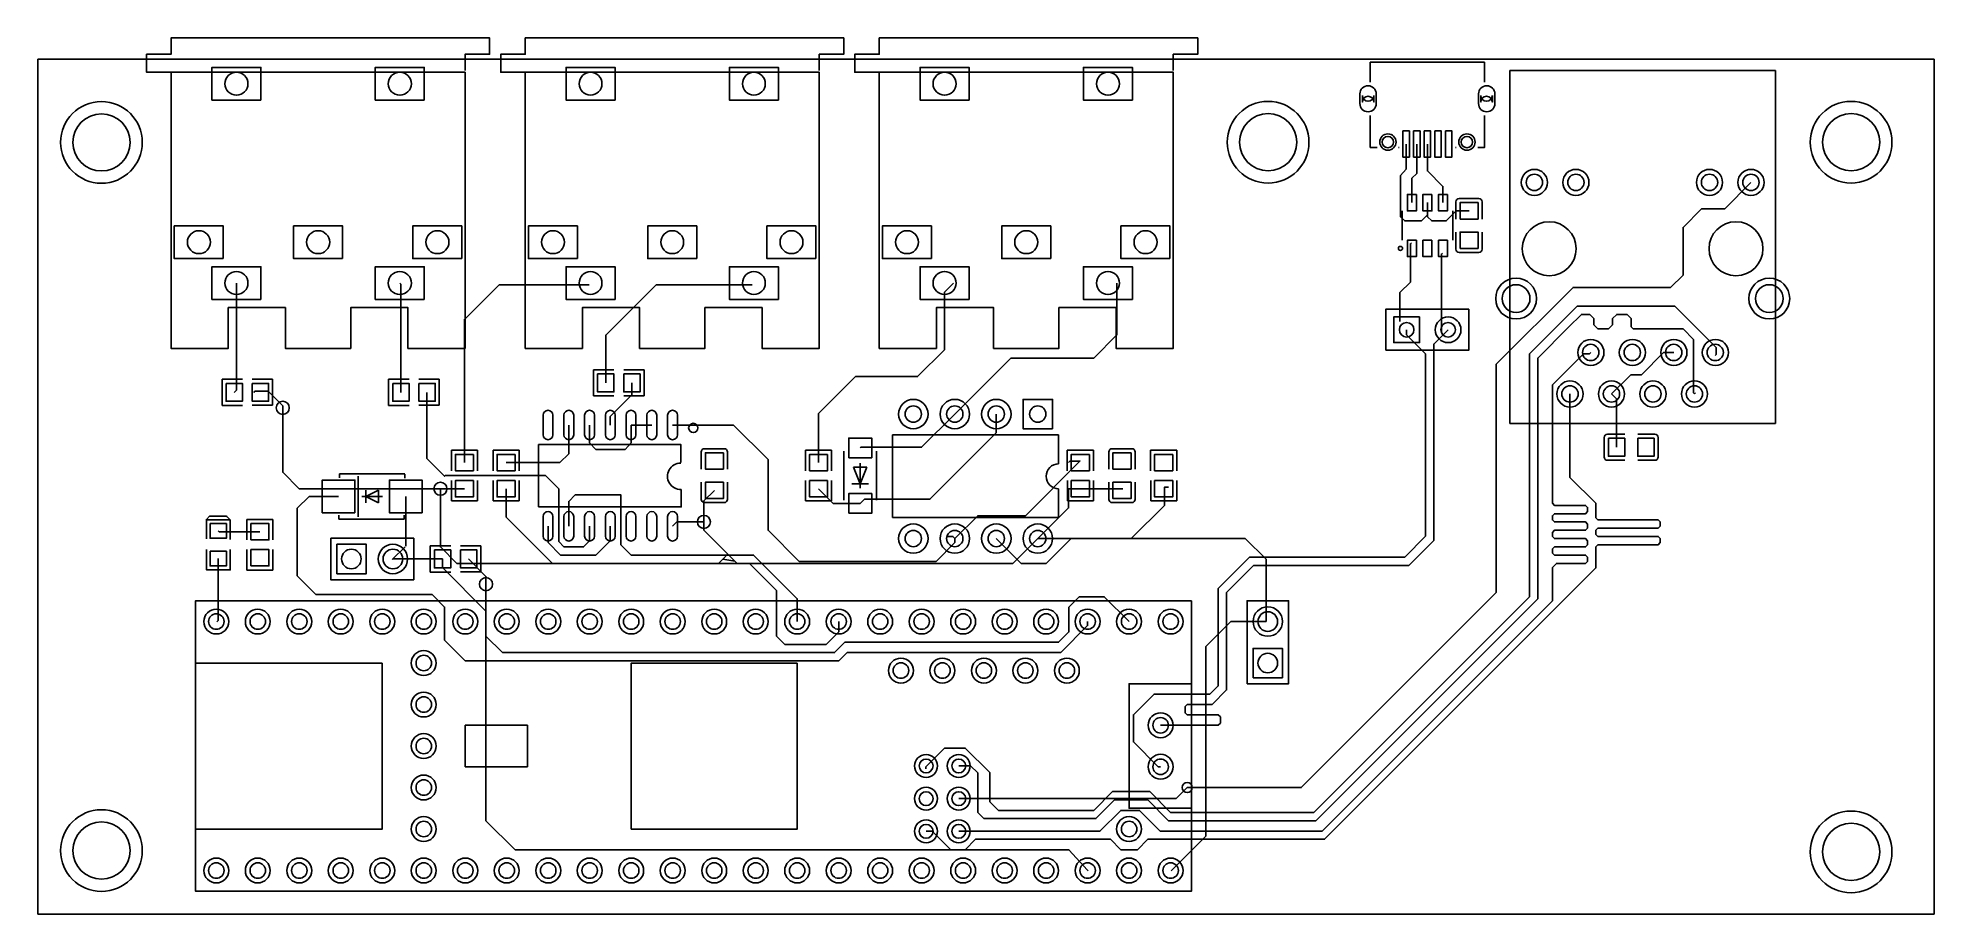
# Model space of a CAD drawing. Header units: millimetres. Extents: x 17 to 133, y 80 to 134.
import ezdxf

# ---------------------------------------------------------------- set-up
doc = ezdxf.new("R2010")
doc.units = ezdxf.units.MM

msp = doc.modelspace()

# ---------------------------------------------------------------- linework, layer by layer
for points in [[(42.66, 131.89), (42.66, 132.89), (44.16, 132.89), (44.16, 133.89), (24.66, 133.89), (24.66, 132.89), (23.16, 132.89), (23.16, 131.79), (24.66, 131.79), (24.66, 114.89), (28.16, 114.89), (28.16, 117.39), (31.66, 117.39), (31.66, 114.89), (35.66, 114.89), (35.66, 117.39), (39.16, 117.39), (39.16, 114.89), (42.66, 114.89), (42.66, 131.79), (24.66, 131.79)], [(64.34, 131.89), (64.34, 132.89), (65.84, 132.89), (65.84, 133.89), (46.34, 133.89), (46.34, 132.89), (44.84, 132.89), (44.84, 131.79), (46.34, 131.79), (46.34, 114.89), (49.84, 114.89), (49.84, 117.39), (53.34, 117.39), (53.34, 114.89), (57.34, 114.89), (57.34, 117.39), (60.84, 117.39), (60.84, 114.89), (64.34, 114.89), (64.34, 131.79), (46.34, 131.79)], [(86.01, 131.89), (86.01, 132.89), (87.51, 132.89), (87.51, 133.89), (68.01, 133.89), (68.01, 132.89), (66.51, 132.89), (66.51, 131.79), (68.01, 131.79), (68.01, 114.89), (71.51, 114.89), (71.51, 117.39), (75.01, 117.39), (75.01, 114.89), (79.01, 114.89), (79.01, 117.39), (82.51, 117.39), (82.51, 114.89), (86.01, 114.89), (86.01, 131.79), (68.01, 131.79)], [(16.51, 132.59), (125.09, 132.59)], [(125.09, 80.26), (16.51, 80.26), (16.51, 132.59)], [(98.07, 132.4), (98.07, 131.19)], [(105.07, 132.4), (98.07, 132.4)], [(105.07, 132.4), (105.07, 131.19)], [(125.09, 132.59), (132.59, 132.59)], [(132.59, 132.59), (132.59, 80.26)], [(122.88, 131.89), (106.62, 131.89)], [(106.62, 131.89), (106.62, 110.3)], [(122.88, 110.3), (122.88, 131.89)], [(98.07, 129.15), (98.07, 127.19), (98.49, 127.19)], [(105.07, 129.15), (105.07, 127.19), (104.65, 127.19)], [(99.8, 127.19), (99.84, 127.19)], [(100.27, 127.4), (100.27, 125.87), (99.93, 125.48), (99.93, 122.94), (100.18, 122.69), (101.2, 122.69), (101.57, 123.06), (101.57, 123.81)], [(100.92, 127.4), (100.92, 125.6), (100.62, 125.3), (100.62, 123.81)], [(101.57, 127.4), (101.57, 125.75), (102.52, 124.8), (102.52, 123.81)], [(103.34, 127.19), (103.3, 127.19)], [(103.3, 127.19), (103.34, 127.19)], [(86.87, 88.01), (93.85, 88.01), (105.79, 99.95), (105.79, 113.92), (110.49, 118.62), (116.46, 118.62), (117.22, 119.38), (117.22, 122.3), (118.36, 123.44), (119.77, 123.44), (121.38, 125.05)], [(100.02, 123.31), (100.02, 121.51)], [(101.57, 123.19), (101.57, 122.95), (101.84, 122.69), (102.72, 122.69), (103.34, 123.31), (104.12, 123.31)], [(103.12, 123.31), (103.12, 121.51)], [(103.32, 123.86), (103.32, 123.81)], [(103.32, 122.81), (103.32, 123.81)], [(103.52, 124.06), (104.72, 124.06)], [(104.92, 123.86), (104.92, 123.81)], [(104.92, 122.81), (104.92, 123.81)], [(103.32, 122.01), (103.32, 121.01)], [(104.92, 122.01), (104.92, 121.01)], [(100.59, 121.36), (100.53, 121.3), (100.53, 118.95), (99.89, 118.32), (99.89, 116.54)], [(103.32, 120.96), (103.32, 121.01)], [(103.52, 120.76), (104.72, 120.76)], [(104.92, 120.96), (104.92, 121.01)], [(102.49, 120.72), (102.43, 120.66), (102.43, 115.9)], [(28.53, 112.2), (28.66, 112.34), (28.66, 118.89)], [(38.66, 118.89), (38.72, 118.83), (38.72, 112.2)], [(42.62, 107.9), (42.62, 116.66), (44.74, 118.78), (50.25, 118.78)], [(51.27, 112.78), (51.27, 115.7), (54.36, 118.78), (60.24, 118.78)], [(72.56, 118.89), (72.01, 118.34), (72.01, 114.81), (70.36, 113.16), (66.55, 113.16), (64.3, 110.91), (64.3, 107.9)], [(72.64, 110.87), (76.07, 114.3), (81.15, 114.3), (82.56, 115.71), (82.56, 118.89)], [(70.87, 89.15), (70.87, 89.28), (72.01, 90.42), (73.28, 90.42), (74.79, 88.92), (74.79, 87.14), (75.31, 86.61), (81.15, 86.61), (82.3, 87.76), (84.58, 87.76), (85.85, 86.49), (94.61, 86.49), (107.82, 99.69), (107.82, 114.55), (110.74, 117.48), (116.71, 117.48), (119.24, 114.95), (119.24, 114.52), (119.18, 114.46)], [(72.88, 89.33), (73.61, 89.33), (74.04, 88.9), (74.04, 86.49), (74.42, 86.11), (81.28, 86.11), (82.42, 87.25), (84.46, 87.25), (85.73, 85.98), (94.74, 85.98), (108.33, 99.57), (108.33, 114.3), (110.21, 116.18), (111, 116.97), (111.51, 116.97), (111.76, 116.71), (111.76, 116.33), (112.01, 116.08), (112.65, 116.08), (112.9, 116.33), (112.9, 116.71), (113.16, 116.97), (113.79, 116.97), (114.05, 116.71), (114.05, 116.21), (114.17, 116.08), (117.22, 116.08), (117.86, 115.44), (117.86, 112.17), (117.92, 112.1)], [(100.3, 116.03), (100.3, 115.72), (101.45, 114.56), (101.45, 103.39), (100.18, 102.12), (90.68, 102.12), (88.77, 100.2), (88.77, 94.23), (88.26, 93.73), (84.84, 93.73), (83.57, 92.46), (83.57, 90.8), (85.09, 89.28), (85.24, 89.28)], [(102.84, 116.03), (101.96, 115.15), (101.96, 103.13), (100.44, 101.61), (90.93, 101.61), (89.28, 99.95), (89.28, 93.98), (88.39, 93.09), (86.87, 93.09), (86.74, 92.96), (86.74, 92.58), (86.87, 92.46), (88.77, 92.46), (88.9, 92.33), (88.9, 91.95), (88.77, 91.82), (85.24, 91.82)], [(72.88, 85.33), (81.52, 85.33), (82.8, 86.61), (83.95, 86.61), (85.22, 85.34), (95.12, 85.34), (109.22, 99.44), (109.22, 101.47), (109.47, 101.73), (111.25, 101.73), (111.38, 101.85), (111.38, 102.11), (111.25, 102.24), (109.35, 102.24), (109.22, 102.36), (109.22, 102.62), (109.35, 102.74), (111.25, 102.74), (111.38, 102.87), (111.38, 103.12), (111.25, 103.25), (109.35, 103.25), (109.22, 103.38), (109.22, 103.63), (109.35, 103.76), (111.25, 103.76), (111.38, 103.89), (111.38, 104.14), (111.25, 104.27), (109.35, 104.27), (109.22, 104.39), (109.22, 104.65), (109.35, 104.77), (111.25, 104.77), (111.38, 104.9), (111.38, 105.16), (111.25, 105.28), (109.35, 105.28), (109.22, 105.41), (109.22, 112.65), (111.12, 114.55), (111.49, 114.55), (111.57, 114.64)], [(116.65, 114.64), (116.03, 114.64), (114.68, 113.28), (114.03, 113.28), (112.84, 112.1)], [(27.78, 113), (27.78, 111.4)], [(29.03, 113), (27.78, 113)], [(29.63, 113.01), (30.88, 113.01)], [(30.88, 113.01), (30.88, 111.41)], [(37.98, 113), (37.98, 111.4)], [(39.23, 113), (37.98, 113)], [(39.83, 113.01), (41.08, 113.01)], [(41.08, 113.01), (41.08, 111.41)], [(50.52, 113.58), (50.52, 111.98)], [(51.77, 113.58), (50.52, 113.58)], [(51.55, 110.2), (51.55, 110.73), (52.87, 112.05), (52.87, 112.78)], [(52.37, 113.58), (53.62, 113.58)], [(53.62, 113.58), (53.62, 111.98)], [(29.72, 112.2), (29.79, 112.27), (30.61, 112.27), (31.5, 111.38), (31.5, 111.25)], [(50.28, 104), (50.28, 103.11), (49.91, 102.74), (48.71, 102.74), (48.39, 103.07), (48.39, 106.3), (47.59, 107.1), (41.44, 107.1), (41.4, 107.06), (40.32, 108.14), (40.32, 112.2)], [(51.77, 111.98), (50.52, 111.98)], [(52.37, 111.98), (53.62, 111.98)], [(110.3, 112.1), (110.3, 106.99), (111.89, 105.41), (111.89, 104.52), (112.01, 104.39), (115.7, 104.39), (115.82, 104.27), (115.82, 104.01), (115.7, 103.89), (112.01, 103.89), (111.89, 103.76), (111.89, 103.5), (112.01, 103.38), (115.7, 103.38), (115.82, 103.25), (115.82, 103), (115.7, 102.87), (112.01, 102.87), (111.89, 102.74), (111.89, 101.45), (95.28, 84.84), (84.46, 84.84), (83.82, 84.2), (82.8, 84.2), (82.17, 84.84), (73.91, 84.84), (73.28, 84.2), (72.39, 84.2), (71.26, 85.33), (70.88, 85.33)], [(112.84, 112.1), (113.15, 111.8), (113.15, 108.84)], [(117.98, 112.16), (117.92, 112.1)], [(29.03, 111.4), (27.78, 111.4)], [(29.63, 111.41), (30.88, 111.41)], [(31.5, 111.25), (31.5, 107.31), (32.51, 106.3), (41.15, 106.3)], [(39.23, 111.4), (37.98, 111.4)], [(39.83, 111.41), (41.08, 111.41)], [(66.85, 108.8), (66.89, 108.84), (70.61, 108.84), (72.64, 110.87)], [(66.85, 105.4), (67.11, 105.66), (71.12, 105.66), (75.18, 109.73), (75.18, 110.87)], [(106.62, 110.3), (122.88, 110.3)], [(49.01, 110.2), (49.01, 108.44), (48.46, 107.9), (45.17, 107.9)], [(50.28, 110.2), (50.28, 109.11), (50.67, 108.71), (52.45, 108.71), (52.82, 109.11), (52.82, 110.2)], [(54.09, 110.2), (52.82, 110.2)], [(72.64, 103.25), (72.64, 103), (71.5, 101.85), (63.12, 101.85), (61.21, 103.76), (61.21, 108.08), (59.09, 110.2), (55.36, 110.2)], [(78.99, 109.59), (68.83, 109.59)], [(68.83, 109.59), (68.83, 104.53)], [(78.99, 109.59), (78.99, 107.82)], [(112.4, 109.44), (112.4, 108.24)], [(112.6, 109.64), (112.65, 109.64)], [(113.65, 109.64), (112.65, 109.64)], [(114.45, 109.64), (115.45, 109.64)], [(115.5, 109.64), (115.45, 109.64)], [(115.7, 109.44), (115.7, 108.24)], [(43.42, 108.65), (41.82, 108.65)], [(41.82, 107.4), (41.82, 108.65)], [(43.42, 107.4), (43.42, 108.65)], [(45.97, 108.65), (44.37, 108.65)], [(44.37, 107.4), (44.37, 108.65)], [(45.97, 107.4), (45.97, 108.65)], [(47.15, 105.19), (47.15, 109)], [(47.15, 109), (55.87, 109), (55.87, 107.91)], [(57.12, 108.55), (57.12, 108.5)], [(57.12, 107.5), (57.12, 108.5)], [(58.52, 108.75), (57.32, 108.75)], [(58.72, 108.55), (58.72, 108.5)], [(58.72, 107.5), (58.72, 108.5)], [(65.1, 108.65), (63.5, 108.65)], [(63.5, 107.4), (63.5, 108.65)], [(65.1, 107.4), (65.1, 108.65)], [(65.85, 105.6), (65.85, 108.6)], [(67.85, 105.6), (67.85, 108.6)], [(79.6, 107.9), (79.69, 107.99), (80.3, 107.99), (76.96, 104.65), (74.04, 104.65), (72.64, 103.25), (72.52, 103.38), (72.14, 103.38)], [(81.13, 108.65), (79.52, 108.65)], [(79.52, 107.4), (79.52, 108.65)], [(81.13, 107.4), (81.13, 108.65)], [(82.07, 108.55), (82.07, 108.5)], [(82.07, 107.5), (82.07, 108.5)], [(83.48, 108.75), (82.27, 108.75)], [(83.68, 108.55), (83.68, 108.5)], [(83.68, 107.5), (83.68, 108.5)], [(86.23, 108.65), (84.62, 108.65)], [(84.62, 107.4), (84.62, 108.65)], [(86.23, 107.4), (86.23, 108.65)], [(112.6, 108.04), (112.65, 108.04)], [(113.65, 108.04), (112.65, 108.04)], [(114.45, 108.04), (115.45, 108.04)], [(115.5, 108.04), (115.45, 108.04)], [(34.97, 107.22), (34.97, 106.97)], [(34.97, 107.22), (38.97, 107.22)], [(36.11, 104.58), (36.11, 107.07)], [(38.98, 107.19), (38.98, 106.94)], [(41.83, 106.8), (41.83, 105.55)], [(43.43, 106.8), (43.43, 105.55)], [(44.38, 106.8), (44.38, 105.55)], [(45.98, 106.8), (45.98, 105.55)], [(63.5, 106.8), (63.5, 105.55)], [(65.1, 106.8), (65.1, 105.55)], [(66.85, 106.59), (66.44, 107.61)], [(66.44, 107.61), (67.25, 107.61)], [(66.85, 106.34), (66.85, 107.86)], [(67.25, 107.61), (66.85, 106.59)], [(79.53, 106.8), (79.53, 105.55)], [(81.13, 106.8), (81.13, 105.55)], [(84.63, 106.8), (84.63, 105.55)], [(86.23, 106.8), (86.23, 105.55)], [(80.77, 98.17), (80.77, 97.92), (79.12, 96.27), (66.04, 96.27), (65.53, 95.76), (42.67, 95.76), (41.4, 97.03), (41.4, 99.06), (40.64, 99.82), (33.53, 99.82), (32.38, 100.97), (32.38, 105.1), (33.11, 105.82), (34.92, 105.82)], [(37.6, 105.82), (36.33, 105.82)], [(36.59, 105.82), (36.59, 106.21)], [(37.35, 106.21), (36.59, 105.82)], [(36.59, 105.82), (36.59, 105.44)], [(37.35, 105.44), (36.59, 105.82)], [(37.35, 105.82), (37.35, 106.21)], [(37.35, 105.82), (37.35, 105.44)], [(39.03, 105.82), (39.03, 102.79)], [(59.79, 101.73), (42.16, 101.73), (41.15, 102.74), (41.15, 106.3)], [(41.15, 106.3), (42.62, 106.3)], [(65.53, 98.17), (65.53, 97.54), (64.77, 96.77), (62.23, 96.77), (61.72, 97.28), (61.72, 100.08), (60.07, 101.73), (48.01, 101.73), (45.17, 104.56), (45.17, 106.3)], [(55.89, 106.26), (55.89, 105.19), (47.15, 105.19)], [(62.99, 98.17), (62.99, 99.57), (60.32, 102.24), (52.83, 102.24), (52.2, 102.87), (52.2, 105.92), (49.4, 105.92), (49.01, 105.52), (49.01, 104)], [(57.12, 106.7), (57.12, 105.7)], [(57.12, 105.65), (57.12, 105.7)], [(57.92, 106.2), (57.28, 105.55), (57.28, 104.27)], [(58.72, 106.7), (58.72, 105.7)], [(58.72, 105.65), (58.72, 105.7)], [(64.3, 106.3), (65.2, 105.4), (66.85, 105.4)], [(66.34, 106.59), (67.36, 106.59)], [(75.18, 103.25), (76.71, 101.73), (78.23, 101.73), (79.76, 103.25), (83.44, 103.25), (85.47, 105.28), (85.47, 106.39), (85.73, 106.39)], [(79.6, 106.3), (79.6, 105.13), (77.72, 103.25)], [(78.99, 106.3), (78.99, 104.53)], [(82.93, 106.29), (82.92, 106.3), (79.6, 106.3)], [(82.07, 106.7), (82.07, 105.7)], [(82.07, 105.65), (82.07, 105.7)], [(83.68, 106.7), (83.68, 105.7)], [(83.68, 105.65), (83.68, 105.7)], [(26.82, 104.39), (26.82, 104.42), (27.02, 104.62), (28.04, 104.62), (28.07, 104.59), (28.27, 104.39)], [(34.94, 104.68), (34.94, 104.43)], [(38.93, 104.68), (38.93, 104.43)], [(43.43, 105.55), (41.83, 105.55)], [(45.98, 105.55), (44.38, 105.55)], [(58.52, 105.45), (57.32, 105.45)], [(65.1, 105.55), (63.5, 105.55)], [(78.99, 104.53), (68.83, 104.53)], [(81.13, 105.55), (79.53, 105.55)], [(83.48, 105.45), (82.27, 105.45)], [(86.23, 105.55), (84.63, 105.55)], [(26.82, 103.24), (26.82, 104.39), (28.27, 104.39), (28.27, 103.19)], [(27.55, 103.72), (27.6, 103.67), (30.1, 103.67)], [(29.29, 103.17), (29.29, 104.42)], [(29.29, 104.42), (30.89, 104.42)], [(30.89, 103.17), (30.89, 104.42)], [(38.94, 104.43), (34.94, 104.43)], [(47.74, 104), (47.74, 103.01), (48.51, 102.24), (50.67, 102.24), (51.55, 103.11), (51.55, 104)], [(55.36, 104), (55.63, 104.27), (57.28, 104.27)], [(77.72, 103.25), (76.2, 101.73), (59.31, 101.73), (57.28, 103.76), (57.28, 104.27)], [(28.28, 102.57), (28.28, 101.33), (26.83, 101.33), (26.83, 102.57)], [(29.3, 102.57), (29.3, 101.32)], [(30.9, 102.57), (30.9, 101.32)], [(38.99, 102.74), (38.2, 101.96)], [(40.53, 102.8), (40.53, 101.2)], [(41.78, 102.8), (40.53, 102.8)], [(42.38, 102.81), (43.63, 102.81)], [(43.63, 102.81), (43.63, 101.21)], [(58.73, 102.3), (58.54, 102.1), (58.17, 101.73), (57.74, 101.73)], [(91.69, 98.17), (91.69, 101.98), (90.42, 103.25), (77.72, 103.25)], [(27.47, 98.16), (27.55, 98.24), (27.55, 102.02)], [(29.3, 101.32), (30.9, 101.32)], [(41.27, 102), (38.24, 102)], [(41.78, 101.2), (40.53, 101.2)], [(83.31, 98.17), (81.79, 99.69), (80.26, 99.69), (79.63, 99.06), (79.63, 97.54), (78.99, 96.9), (65.91, 96.9), (65.28, 96.27), (44.96, 96.27), (43.94, 97.28), (43.94, 98.81), (41.27, 101.47), (41.27, 102)], [(42.38, 101.21), (43.63, 101.21)], [(42.87, 102), (43.94, 100.93), (43.94, 100.46)], [(58.43, 101.99), (59.18, 101.86)], [(80.81, 82.92), (80.77, 82.96), (79.63, 84.2), (45.72, 84.2), (43.94, 85.98), (43.94, 100.46)], [(85.89, 82.92), (88.01, 85.04), (88.01, 96.65), (89.53, 98.17), (91.69, 98.17)], [(72.88, 87.33), (86.19, 87.33), (86.87, 88.01)], [(125.09, 80.26), (132.59, 80.26)]]:
    msp.add_lwpolyline(points)
for points in [[(30.16, 130.09), (27.16, 130.09), (27.16, 132.09), (30.16, 132.09)], [(28.66, 131.79), (28.67, 131.79)], [(40.16, 130.09), (37.16, 130.09), (37.16, 132.09), (40.16, 132.09)], [(38.66, 131.79), (38.67, 131.79)], [(51.84, 130.09), (48.84, 130.09), (48.84, 132.09), (51.84, 132.09)], [(50.34, 131.79), (50.34, 131.79)], [(61.84, 130.09), (58.84, 130.09), (58.84, 132.09), (61.84, 132.09)], [(60.34, 131.79), (60.34, 131.79)], [(73.51, 130.09), (70.51, 130.09), (70.51, 132.09), (73.51, 132.09)], [(72.01, 131.79), (72.02, 131.79)], [(83.51, 130.09), (80.51, 130.09), (80.51, 132.09), (83.51, 132.09)], [(82.01, 131.79), (82.02, 131.79)], [(28.66, 130.39), (28.67, 130.39)], [(38.66, 130.39), (38.67, 130.39)], [(50.34, 130.39), (50.34, 130.39)], [(60.34, 130.39), (60.34, 130.39)], [(72.01, 130.39), (72.02, 130.39)], [(82.01, 130.39), (82.02, 130.39)], [(97.44, 129.87), (97.44, 130.47)], [(97.59, 130.37), (97.59, 129.97)], [(98.3, 130.37), (98.3, 129.97)], [(98.44, 129.87), (98.44, 130.47)], [(104.7, 129.87), (104.7, 130.47)], [(104.85, 130.37), (104.85, 129.97)], [(105.55, 130.37), (105.55, 129.97)], [(105.7, 129.87), (105.7, 130.47)], [(100.07, 128.2), (100.47, 128.2), (100.47, 126.6), (100.07, 126.6)], [(100.72, 128.2), (101.12, 128.2), (101.12, 126.6), (100.72, 126.6)], [(101.37, 128.2), (101.77, 128.2), (101.77, 126.6), (101.37, 126.6)], [(102.02, 128.2), (102.42, 128.2), (102.42, 126.6), (102.02, 126.6)], [(102.67, 128.2), (103.07, 128.2), (103.07, 126.6), (102.67, 126.6)], [(100.9, 124.31), (100.9, 123.31), (100.35, 123.31), (100.35, 124.31)], [(101.85, 124.31), (101.85, 123.31), (101.3, 123.31), (101.3, 124.31)], [(102.8, 124.31), (102.8, 123.31), (102.25, 123.31), (102.25, 124.31)], [(103.57, 122.81), (103.57, 123.81), (104.67, 123.81), (104.67, 122.81)], [(27.86, 120.39), (24.86, 120.39), (24.86, 122.39), (27.86, 122.39)], [(26.36, 122.09), (26.37, 122.09)], [(35.16, 120.39), (32.16, 120.39), (32.16, 122.39), (35.16, 122.39)], [(33.66, 122.09), (33.67, 122.09)], [(42.46, 120.39), (39.46, 120.39), (39.46, 122.39), (42.46, 122.39)], [(40.96, 122.09), (40.97, 122.09)], [(49.54, 120.39), (46.54, 120.39), (46.54, 122.39), (49.54, 122.39)], [(48.04, 122.09), (48.04, 122.09)], [(56.84, 120.39), (53.84, 120.39), (53.84, 122.39), (56.84, 122.39)], [(55.34, 122.09), (55.34, 122.09)], [(64.14, 120.39), (61.14, 120.39), (61.14, 122.39), (64.14, 122.39)], [(62.64, 122.09), (62.64, 122.09)], [(71.21, 120.39), (68.21, 120.39), (68.21, 122.39), (71.21, 122.39)], [(69.71, 122.09), (69.72, 122.09)], [(78.51, 120.39), (75.51, 120.39), (75.51, 122.39), (78.51, 122.39)], [(77.01, 122.09), (77.02, 122.09)], [(85.81, 120.39), (82.81, 120.39), (82.81, 122.39), (85.81, 122.39)], [(84.31, 122.09), (84.32, 122.09)], [(103.57, 121.01), (103.57, 122.01), (104.67, 122.01), (104.67, 121.01)], [(100.9, 121.51), (100.9, 120.51), (100.35, 120.51), (100.35, 121.51)], [(101.85, 121.51), (101.85, 120.51), (101.3, 120.51), (101.3, 121.51)], [(102.8, 121.51), (102.8, 120.51), (102.25, 120.51), (102.25, 121.51)], [(26.36, 120.69), (26.37, 120.69)], [(30.16, 117.89), (27.16, 117.89), (27.16, 119.89), (30.16, 119.89)], [(28.66, 119.59), (28.67, 119.59)], [(33.66, 120.69), (33.67, 120.69)], [(40.16, 117.89), (37.16, 117.89), (37.16, 119.89), (40.16, 119.89)], [(38.66, 119.59), (38.67, 119.59)], [(40.96, 120.69), (40.97, 120.69)], [(48.04, 120.69), (48.04, 120.69)], [(51.84, 117.89), (48.84, 117.89), (48.84, 119.89), (51.84, 119.89)], [(50.34, 119.59), (50.34, 119.59)], [(55.34, 120.69), (55.34, 120.69)], [(61.84, 117.89), (58.84, 117.89), (58.84, 119.89), (61.84, 119.89)], [(60.34, 119.59), (60.34, 119.59)], [(62.64, 120.69), (62.64, 120.69)], [(69.71, 120.69), (69.72, 120.69)], [(73.51, 117.89), (70.51, 117.89), (70.51, 119.89), (73.51, 119.89)], [(72.01, 119.59), (72.02, 119.59)], [(77.01, 120.69), (77.02, 120.69)], [(83.51, 117.89), (80.51, 117.89), (80.51, 119.89), (83.51, 119.89)], [(82.01, 119.59), (82.02, 119.59)], [(84.31, 120.69), (84.32, 120.69)], [(28.66, 118.19), (28.67, 118.19)], [(38.66, 118.19), (38.67, 118.19)], [(50.34, 118.19), (50.34, 118.19)], [(60.34, 118.19), (60.34, 118.19)], [(72.01, 118.19), (72.02, 118.19)], [(82.01, 118.19), (82.02, 118.19)], [(104.11, 117.3), (104.11, 114.79), (99.03, 114.79), (99.03, 117.3), (104.11, 117.3)], [(101.09, 116.82), (101.09, 115.25), (99.51, 115.25), (99.51, 116.82)], [(28.03, 112.75), (29.03, 112.75), (29.03, 111.65), (28.03, 111.65)], [(29.63, 112.75), (30.63, 112.75), (30.63, 111.65), (29.63, 111.65)], [(38.23, 112.75), (39.23, 112.75), (39.23, 111.65), (38.23, 111.65)], [(39.83, 112.75), (40.83, 112.75), (40.83, 111.65), (39.83, 111.65)], [(50.77, 113.33), (51.77, 113.33), (51.77, 112.23), (50.77, 112.23)], [(52.37, 113.33), (53.37, 113.33), (53.37, 112.23), (52.37, 112.23)], [(78.62, 109.97), (76.82, 109.97), (76.82, 111.77), (78.62, 111.77)], [(47.44, 109.6), (47.44, 110.8)], [(48.04, 109.6), (48.04, 110.8)], [(48.71, 109.6), (48.71, 110.8)], [(49.31, 109.6), (49.31, 110.8)], [(49.98, 109.6), (49.98, 110.8)], [(50.58, 109.6), (50.58, 110.8)], [(51.25, 109.6), (51.25, 110.8)], [(51.85, 109.6), (51.85, 110.8)], [(52.52, 109.6), (52.52, 110.8)], [(53.12, 109.6), (53.12, 110.8)], [(53.79, 109.6), (53.79, 110.8)], [(54.39, 109.6), (54.39, 110.8)], [(55.06, 109.6), (55.06, 110.8)], [(55.66, 109.6), (55.66, 110.8)], [(66.15, 108.2), (66.15, 109.4), (67.55, 109.4), (67.55, 108.2)], [(112.65, 109.39), (113.65, 109.39), (113.65, 108.29), (112.65, 108.29)], [(114.45, 109.39), (115.45, 109.39), (115.45, 108.29), (114.45, 108.29)], [(43.17, 108.4), (43.17, 107.4), (42.07, 107.4), (42.07, 108.4)], [(45.72, 108.4), (45.72, 107.4), (44.62, 107.4), (44.62, 108.4)], [(58.47, 108.5), (58.47, 107.5), (57.37, 107.5), (57.37, 108.5)], [(64.85, 108.4), (64.85, 107.4), (63.75, 107.4), (63.75, 108.4)], [(80.88, 108.4), (80.88, 107.4), (79.77, 107.4), (79.77, 108.4)], [(83.43, 108.5), (83.43, 107.5), (82.32, 107.5), (82.32, 108.5)], [(85.98, 108.4), (85.98, 107.4), (84.87, 107.4), (84.87, 108.4)], [(35.92, 104.83), (33.92, 104.83), (33.92, 106.83), (35.92, 106.83)], [(40.03, 104.83), (38.03, 104.83), (38.03, 106.83), (40.03, 106.83)], [(43.17, 106.8), (43.17, 105.8), (42.07, 105.8), (42.07, 106.8)], [(45.72, 106.8), (45.72, 105.8), (44.62, 105.8), (44.62, 106.8)], [(64.85, 106.8), (64.85, 105.8), (63.75, 105.8), (63.75, 106.8)], [(80.88, 106.8), (80.88, 105.8), (79.77, 105.8), (79.77, 106.8)], [(85.98, 106.8), (85.98, 105.8), (84.87, 105.8), (84.87, 106.8)], [(58.47, 106.7), (58.47, 105.7), (57.37, 105.7), (57.37, 106.7)], [(66.15, 104.8), (66.15, 106), (67.55, 106), (67.55, 104.8)], [(83.43, 106.7), (83.43, 105.7), (82.32, 105.7), (82.32, 106.7)], [(47.44, 103.4), (47.44, 104.6)], [(48.04, 103.4), (48.04, 104.6)], [(48.71, 103.4), (48.71, 104.6)], [(49.31, 103.4), (49.31, 104.6)], [(49.98, 103.4), (49.98, 104.6)], [(50.58, 103.4), (50.58, 104.6)], [(51.25, 103.4), (51.25, 104.6)], [(51.85, 103.4), (51.85, 104.6)], [(52.52, 103.4), (52.52, 104.6)], [(53.12, 103.4), (53.12, 104.6)], [(53.79, 103.4), (53.79, 104.6)], [(54.39, 103.4), (54.39, 104.6)], [(55.06, 103.4), (55.06, 104.6)], [(55.66, 103.4), (55.66, 104.6)], [(27.05, 104.17), (28.05, 104.17), (28.05, 103.27), (27.05, 103.27)], [(29.55, 103.17), (29.55, 104.17), (30.65, 104.17), (30.65, 103.17)], [(27.05, 102.47), (28.05, 102.47), (28.05, 101.57), (27.05, 101.57)], [(29.55, 101.57), (29.55, 102.57), (30.65, 102.57), (30.65, 101.57)], [(34.44, 103.27), (39.52, 103.27), (39.52, 100.73), (34.44, 100.73), (34.44, 103.27)], [(34.81, 102.9), (36.61, 102.9), (36.61, 101.1), (34.81, 101.1)], [(40.78, 102.55), (41.78, 102.55), (41.78, 101.45), (40.78, 101.45)], [(42.38, 102.55), (43.38, 102.55), (43.38, 101.45), (42.38, 101.45)], [(87.12, 99.44), (87.12, 81.66), (26.16, 81.66), (26.16, 99.44), (87.12, 99.44)], [(90.53, 94.36), (90.53, 99.44), (93.07, 99.44), (93.07, 94.36), (90.53, 94.36)], [(90.9, 94.73), (90.9, 96.53), (92.7, 96.53), (92.7, 94.73)], [(37.59, 95.63), (37.59, 85.47), (26.16, 85.47), (26.16, 95.63), (37.59, 95.63)], [(62.99, 95.63), (62.99, 85.47), (52.83, 85.47), (52.83, 95.63), (62.99, 95.63)], [(87.12, 94.36), (87.12, 86.74), (83.31, 86.74), (83.31, 94.36), (87.12, 94.36)], [(46.48, 91.82), (46.48, 89.28), (42.67, 89.28), (42.67, 91.82), (46.48, 91.82)]]:
    msp.add_lwpolyline(points, close=True)
for centre, radius in [((127.51, 127.51), 2.5), ((20.4, 127.5), 2.5), ((20.4, 127.5), 1.75), ((91.82, 127.51), 2.5), ((91.82, 127.51), 1.75), ((127.51, 127.51), 1.75), ((99.15, 127.52), 0.5), ((99.15, 127.52), 0.35), ((103.99, 127.52), 0.5), ((103.99, 127.52), 0.35), ((108.12, 125.05), 0.8), ((108.12, 125.05), 0.5), ((110.66, 125.05), 0.8), ((110.66, 125.05), 0.5), ((118.84, 125.05), 0.8), ((118.84, 125.05), 0.5), ((121.38, 125.05), 0.8), ((121.38, 125.05), 0.5), ((109.03, 120.99), 1.65), ((120.46, 120.99), 1.65), ((99.92, 121.01), 0.127), ((107, 117.94), 1.25), ((107, 117.94), 0.85), ((122.5, 117.94), 1.25), ((122.5, 117.94), 0.85), ((100.3, 116.03), 0.445), ((102.84, 116.03), 0.787), ((102.84, 116.03), 0.445), ((111.58, 114.64), 0.8), ((111.57, 114.64), 0.5), ((114.12, 114.64), 0.8), ((114.11, 114.64), 0.5), ((116.66, 114.64), 0.8), ((116.65, 114.64), 0.5), ((119.2, 114.64), 0.8), ((119.19, 114.64), 0.5), ((110.3, 112.1), 0.8), ((110.3, 112.1), 0.5), ((112.84, 112.1), 0.8), ((112.84, 112.1), 0.5), ((115.38, 112.1), 0.8), ((115.38, 112.1), 0.5), ((117.92, 112.1), 0.8), ((117.92, 112.1), 0.5), ((31.5, 111.25), 0.4), ((70.1, 110.87), 0.9), ((72.64, 110.87), 0.9), ((75.18, 110.87), 0.9), ((56.63, 110.02), 0.284), ((70.1, 110.87), 0.5), ((72.64, 110.87), 0.5), ((75.18, 110.87), 0.5), ((77.72, 110.87), 0.5), ((41.15, 106.3), 0.4), ((57.28, 104.27), 0.4), ((70.1, 103.25), 0.9), ((70.1, 103.25), 0.5), ((72.64, 103.25), 0.9), ((72.64, 103.25), 0.5), ((75.18, 103.25), 0.9), ((75.18, 103.25), 0.5), ((77.72, 103.25), 0.9), ((77.72, 103.25), 0.5), ((35.7, 102), 0.6), ((38.24, 102), 0.9), ((38.24, 102), 0.6), ((43.94, 100.46), 0.4), ((27.43, 98.17), 0.762), ((29.97, 98.17), 0.762), ((32.51, 98.17), 0.762), ((35.05, 98.17), 0.762), ((37.59, 98.17), 0.762), ((40.13, 98.17), 0.762), ((42.67, 98.17), 0.762), ((45.21, 98.17), 0.762), ((47.75, 98.17), 0.762), ((50.29, 98.17), 0.762), ((52.83, 98.17), 0.762), ((55.37, 98.17), 0.762), ((57.91, 98.17), 0.762), ((60.45, 98.17), 0.762), ((62.99, 98.17), 0.762), ((65.53, 98.17), 0.762), ((68.07, 98.17), 0.762), ((70.61, 98.17), 0.762), ((73.15, 98.17), 0.762), ((75.69, 98.17), 0.762), ((78.23, 98.17), 0.762), ((80.77, 98.17), 0.762), ((83.31, 98.17), 0.762), ((85.85, 98.17), 0.762), ((91.8, 98.17), 0.9), ((91.8, 98.17), 0.6), ((27.43, 98.17), 0.475), ((29.97, 98.17), 0.475), ((32.51, 98.17), 0.475), ((35.05, 98.17), 0.475), ((37.59, 98.17), 0.475), ((40.13, 98.17), 0.475), ((42.67, 98.17), 0.475), ((45.21, 98.17), 0.475), ((47.75, 98.17), 0.475), ((50.29, 98.17), 0.475), ((52.83, 98.17), 0.475), ((55.37, 98.17), 0.475), ((57.91, 98.17), 0.475), ((60.45, 98.17), 0.475), ((62.99, 98.17), 0.475), ((65.53, 98.17), 0.475), ((68.07, 98.17), 0.475), ((70.61, 98.17), 0.475), ((73.15, 98.17), 0.475), ((75.69, 98.17), 0.475), ((78.23, 98.17), 0.475), ((80.77, 98.17), 0.475), ((83.31, 98.17), 0.475), ((85.85, 98.17), 0.475), ((40.13, 95.63), 0.762), ((40.13, 95.63), 0.475), ((69.34, 95.17), 0.762), ((69.34, 95.17), 0.475), ((71.88, 95.17), 0.762), ((71.88, 95.17), 0.475), ((74.42, 95.17), 0.762), ((74.42, 95.17), 0.475), ((76.96, 95.17), 0.762), ((76.96, 95.17), 0.475), ((79.5, 95.17), 0.762), ((79.5, 95.17), 0.475), ((91.8, 95.63), 0.6), ((40.13, 93.09), 0.762), ((40.13, 93.09), 0.475), ((85.24, 91.82), 0.762), ((85.24, 91.82), 0.475), ((40.13, 90.55), 0.762), ((40.13, 90.55), 0.475), ((70.88, 89.33), 0.7), ((70.88, 89.33), 0.425), ((72.88, 89.33), 0.7), ((72.88, 89.33), 0.425), ((85.24, 89.28), 0.762), ((85.24, 89.28), 0.475), ((40.13, 88.01), 0.762), ((40.13, 88.01), 0.475), ((86.87, 88.01), 0.306), ((70.88, 87.33), 0.7), ((70.88, 87.33), 0.425), ((72.88, 87.33), 0.7), ((72.88, 87.33), 0.425), ((20.4, 84.15), 2.5), ((20.4, 84.15), 1.75), ((40.13, 85.47), 0.762), ((40.13, 85.47), 0.475), ((70.88, 85.33), 0.7), ((72.88, 85.33), 0.7), ((83.31, 85.47), 0.762), ((83.31, 85.47), 0.475), ((127.51, 84.07), 2.5), ((70.88, 85.33), 0.425), ((72.88, 85.33), 0.425), ((127.51, 84.07), 1.75), ((27.43, 82.93), 0.762), ((29.97, 82.93), 0.762), ((32.51, 82.93), 0.762), ((35.05, 82.93), 0.762), ((37.59, 82.93), 0.762), ((40.13, 82.93), 0.762), ((42.67, 82.93), 0.762), ((45.21, 82.93), 0.762), ((47.75, 82.93), 0.762), ((50.29, 82.93), 0.762), ((52.83, 82.93), 0.762), ((55.37, 82.93), 0.762), ((57.91, 82.93), 0.762), ((60.45, 82.93), 0.762), ((62.99, 82.93), 0.762), ((65.53, 82.93), 0.762), ((68.07, 82.93), 0.762), ((70.61, 82.93), 0.762), ((73.15, 82.93), 0.762), ((75.69, 82.93), 0.762), ((78.23, 82.93), 0.762), ((80.77, 82.93), 0.762), ((83.31, 82.93), 0.762), ((85.85, 82.93), 0.762), ((27.43, 82.93), 0.475), ((29.97, 82.93), 0.475), ((32.51, 82.93), 0.475), ((35.05, 82.93), 0.475), ((37.59, 82.93), 0.475), ((40.13, 82.93), 0.475), ((42.67, 82.93), 0.475), ((45.21, 82.93), 0.475), ((47.75, 82.93), 0.475), ((50.29, 82.93), 0.475), ((52.83, 82.93), 0.475), ((55.37, 82.93), 0.475), ((57.91, 82.93), 0.475), ((60.45, 82.93), 0.475), ((62.99, 82.93), 0.475), ((65.53, 82.93), 0.475), ((68.07, 82.93), 0.475), ((70.61, 82.93), 0.475), ((73.15, 82.93), 0.475), ((75.69, 82.93), 0.475), ((78.23, 82.93), 0.475), ((80.77, 82.93), 0.475), ((83.31, 82.93), 0.475), ((85.85, 82.93), 0.475)]:
    msp.add_circle(centre, radius)
for centre, radius, start, end in [((28.66, 131.09), 0.7, 450, 270), ((28.67, 131.09), 0.7, 270, 450), ((38.66, 131.09), 0.7, 450, 270), ((38.67, 131.09), 0.7, 270, 450), ((50.34, 131.09), 0.7, 450, 270), ((50.34, 131.09), 0.7, 270, 450), ((60.34, 131.09), 0.7, 450, 270), ((60.34, 131.09), 0.7, 270, 450), ((72.01, 131.09), 0.7, 450, 270), ((72.02, 131.09), 0.7, 270, 450), ((82.01, 131.09), 0.7, 450, 270), ((82.02, 131.09), 0.7, 270, 450), ((97.94, 130.47), 0.5, 0, 180), ((97.94, 130.37), 0.35, 180, 0), ((97.94, 129.97), 0.35, 0, 180), ((105.2, 130.47), 0.5, 0, 180), ((105.19, 130.37), 0.35, 180, 0), ((105.19, 129.97), 0.35, 0, 180), ((97.94, 129.87), 0.5, 180, 0), ((105.2, 129.87), 0.5, 180, 0), ((103.52, 123.86), 0.2, 90, 180), ((104.72, 123.86), 0.2, 0, 90), ((26.36, 121.39), 0.7, 450, 270), ((26.37, 121.39), 0.7, 270, 450), ((33.66, 121.39), 0.7, 450, 270), ((33.67, 121.39), 0.7, 270, 450), ((40.96, 121.39), 0.7, 450, 270), ((40.97, 121.39), 0.7, 270, 450), ((48.04, 121.39), 0.7, 450, 270), ((48.04, 121.39), 0.7, 270, 450), ((55.34, 121.39), 0.7, 450, 270), ((55.34, 121.39), 0.7, 270, 450), ((62.64, 121.39), 0.7, 450, 270), ((62.64, 121.39), 0.7, 270, 450), ((69.71, 121.39), 0.7, 450, 270), ((69.72, 121.39), 0.7, 270, 450), ((77.01, 121.39), 0.7, 450, 270), ((77.02, 121.39), 0.7, 270, 450), ((84.31, 121.39), 0.7, 450, 270), ((84.32, 121.39), 0.7, 270, 450), ((103.52, 120.96), 0.2, 180, 270), ((104.72, 120.96), 0.2, 270, 360), ((28.66, 118.89), 0.7, 450, 270), ((28.67, 118.89), 0.7, 270, 450), ((38.66, 118.89), 0.7, 450, 270), ((38.67, 118.89), 0.7, 270, 450), ((50.34, 118.89), 0.7, 450, 270), ((50.34, 118.89), 0.7, 270, 450), ((60.34, 118.89), 0.7, 450, 270), ((60.34, 118.89), 0.7, 270, 450), ((72.01, 118.89), 0.7, 450, 270), ((72.02, 118.89), 0.7, 270, 450), ((82.01, 118.89), 0.7, 450, 270), ((82.02, 118.89), 0.7, 270, 450), ((47.74, 110.8), 0.3, 0, 180), ((49.01, 110.8), 0.3, 0, 180), ((50.28, 110.8), 0.3, 0, 180), ((51.55, 110.8), 0.3, 0, 180), ((52.82, 110.8), 0.3, 0, 180), ((54.09, 110.8), 0.3, 0, 180), ((55.36, 110.8), 0.3, 0, 180), ((47.74, 109.6), 0.3, 180, 0), ((49.01, 109.6), 0.3, 180, 0), ((50.28, 109.6), 0.3, 180, 0), ((51.55, 109.6), 0.3, 180, 0), ((52.82, 109.6), 0.3, 180, 0), ((54.09, 109.6), 0.3, 180, 0), ((55.36, 109.6), 0.3, 180, 0), ((112.6, 109.44), 0.2, 90, 180), ((115.5, 109.44), 0.2, 0, 90), ((57.32, 108.55), 0.2, 90, 180), ((58.52, 108.55), 0.2, 0, 90), ((82.27, 108.55), 0.2, 90, 180), ((83.48, 108.55), 0.2, 360, 90), ((112.6, 108.24), 0.2, 180, 270), ((115.5, 108.24), 0.2, 270, 0), ((55.85, 107.06), 0.801, 89.1398, 272.679), ((78.99, 107.06), 0.762, 90, 270), ((57.32, 105.65), 0.2, 180, 270), ((58.52, 105.65), 0.2, 270, 0), ((82.27, 105.65), 0.2, 180, 270), ((83.48, 105.65), 0.2, 270, 0), ((47.74, 104.6), 0.3, 0, 180), ((49.01, 104.6), 0.3, 0, 180), ((50.28, 104.6), 0.3, 0, 180), ((51.55, 104.6), 0.3, 0, 180), ((52.82, 104.6), 0.3, 0, 180), ((54.09, 104.6), 0.3, 0, 180), ((55.36, 104.6), 0.3, 0, 180), ((47.74, 103.4), 0.3, 180, 0), ((49.01, 103.4), 0.3, 180, 0), ((50.28, 103.4), 0.3, 180, 0), ((51.55, 103.4), 0.3, 180, 0), ((52.82, 103.4), 0.3, 180, 0), ((54.09, 103.4), 0.3, 180, 0), ((55.36, 103.4), 0.3, 180, 0)]:
    msp.add_arc(centre, radius, start, end)

doc.saveas('drawing.dxf')
